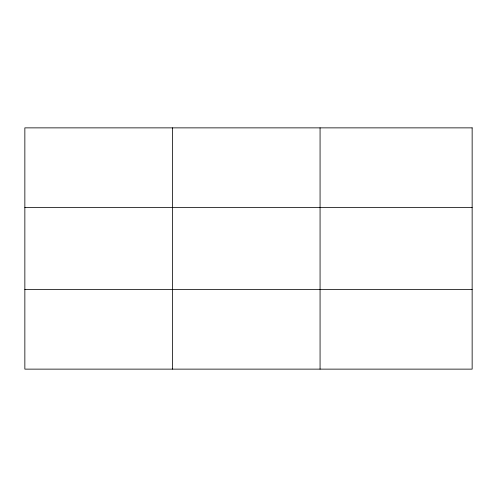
<?xml version="1.0" encoding="UTF-8"?>
<svg xmlns="http://www.w3.org/2000/svg" width="497" height="497" viewBox="0 0 497 497"><rect width="100%" height="100%" fill="white"/><g stroke="black" fill="none" stroke-linecap="round" stroke-linejoin="round"><path stroke-width="0.75" d="M172.459 369.134L172.459 127.866M320.068 369.134L320.068 127.866M24.85 207.485L472.15 207.485M24.85 289.515L472.15 289.515M472.15 127.866L24.85 127.866L24.85 369.134L472.15 369.134L472.15 127.866"/></g></svg>
